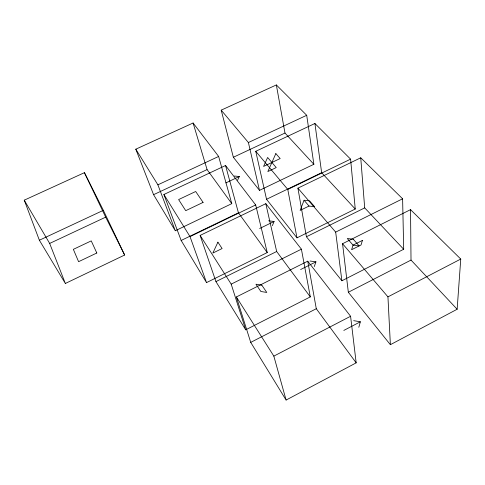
<?xml version="1.0" encoding="UTF-8"?>
<svg xmlns="http://www.w3.org/2000/svg" width="485" height="485" viewBox="0 0 485 485"><rect width="100%" height="100%" fill="white"/><g stroke="black" fill="none" stroke-linecap="round" stroke-linejoin="round"><path stroke-width="0.73" d="M457.143 309.248L460.75 259.057L410.534 209.641L342.555 243.719L348.333 292.261L390.376 344.696L457.143 309.248L411.019 260.081L410.534 209.641M358.815 327.278L360.355 321.797L353.668 320.658M314.292 266.562L315.929 261.851L309.951 261.003M304.059 200.244L300.124 210.411L309.012 206.064L314.583 206.683L309.557 200.838L304.059 200.244L309.012 206.064M272.358 225.664L274.086 221.463L268.629 220.796M237.571 180.202L239.329 176.51L234.37 176.019M286.101 400.058L356.178 362.853L350.582 316.268L307.739 261.173L236.371 296.959L250.721 342.38L286.101 400.058L273.837 356.123L236.371 296.959M343.81 330.43L360.355 321.797M273.837 356.123L350.582 316.268M390.376 344.696L387.951 296.862L460.75 259.057M250.721 342.38L316.287 308.721L307.739 261.173M348.333 292.261L411.019 260.081M245.707 329.824L310.303 296.887L301.403 249.175L265.804 203.676L200.123 235.413L215.94 281.597L245.707 329.824L231.187 284.131L200.123 235.413M341.889 280.779L403.69 249.26L402.611 198.789L360.737 157.795L297.911 188.156L306.417 236.765L341.889 280.779L335.675 232.115L297.911 188.156M300.615 269.551L315.929 261.851M231.187 284.131L301.403 249.175M335.675 232.115L402.611 198.789M206.525 282.597L267.247 252.558L255.674 204.937L225.555 165.5L163.894 194.491L181.147 240.463L206.525 282.597L190.017 236.613L163.894 194.491M296.984 237.85L355.25 209.023L350.588 159.147L314.911 123.487L255.753 151.302L266.532 199.28L296.984 237.85L287.781 189.447L255.753 151.302M215.94 281.597L276.674 251.503L265.804 203.676M306.417 236.765L364.696 207.883L360.737 157.795M259.639 228.514L274.086 221.463M181.147 240.463L238.438 212.83L225.555 165.5M266.532 199.28L321.646 172.69L314.911 123.487M190.017 236.613L255.674 204.937M287.781 189.447L350.588 159.147M65.348 283.464L124.651 255.025L103.36 210.32L84.426 172.672L24.25 200.172L39.364 240.227L65.348 283.464L49.664 243.434L24.25 200.172M175.291 230.745L231.788 203.651L218.638 156.443L193.097 122.996L135.794 149.186L153.575 194.685L175.291 230.745L157.898 184.833L135.794 149.186M259.493 190.362L313.874 164.288L306.708 115.284L276.353 84.942L221.202 110.15L233.358 157.261L259.493 190.362L248.393 142.535L221.202 110.15M225.84 182.906L239.329 176.51M49.664 243.434L105.675 217.153L124.651 255.025M153.575 194.685L207.083 169.586L231.788 203.651M233.358 157.261L284.98 133.042L313.874 164.288M39.364 240.227L103.36 210.32M157.898 184.833L218.638 156.443M248.393 142.535L306.708 115.284M364.696 207.883L403.69 249.26M321.646 172.69L355.25 209.023M342.555 243.719L387.951 296.862M276.674 251.503L310.303 296.887M316.287 308.721L356.178 362.853M238.438 212.83L267.247 252.558M84.426 172.672L105.675 217.153M193.097 122.996L207.083 169.586M276.353 84.942L284.98 133.042M362.422 240.408L361.034 244.967L351.607 249.72L353.044 245.125L362.422 240.408M275.838 153.6L267.847 171.569L276.232 167.58L267.629 157.479L263.579 166.428L280.166 158.559L275.838 153.6M217.91 242.179L212.848 253.061L222.106 248.538L217.91 242.179M96.812 253.006L78.594 261.682L73.35 249.345L91.241 240.887L96.812 253.006M203.088 202.403L185.725 210.672L178.619 199.571L195.691 191.496L203.088 202.403M353.304 239.257L347.278 238.493L353.044 245.125L359.149 245.919L353.304 239.257M261.809 285.15L255.965 284.216L260.863 291.485L266.792 292.449L261.809 285.15"/></g></svg>
